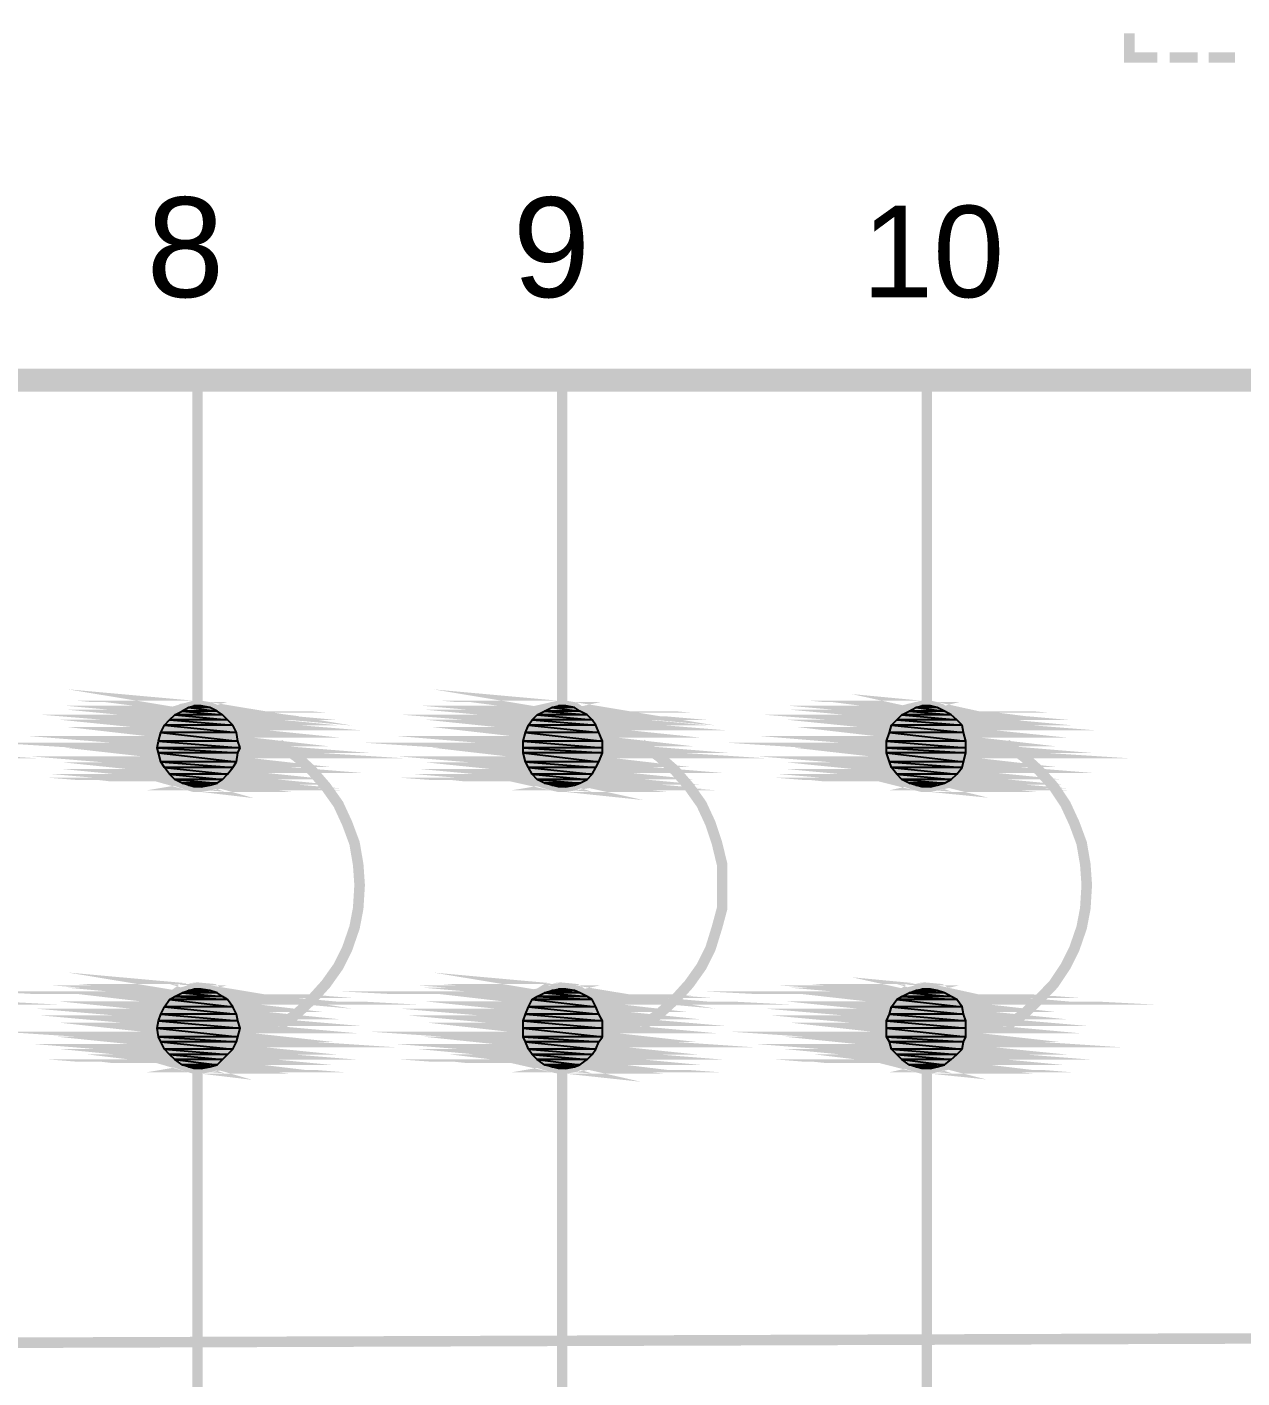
# Model space of a CAD drawing. Header units: millimetres. Extents: x 6 to 291, y 33 to 187.
# Drawn here: x 83.73 to 112.93, y 78.85 to 111.33 of the extents above; entities that cross this region are included whole.
import ezdxf

# ---------------------------------------------------------------- set-up
doc = ezdxf.new("R2010")
doc.units = ezdxf.units.MM
for name, color, linetype in [('H', 251, 'Continuous'), ('P', 255, 'Continuous'), ('T', 255, 'Continuous')]:
    doc.layers.add(name, color=color, linetype=linetype)
doc.styles.get("Standard").update_dxf_attribs({"font": 'arial.ttf'})

msp = doc.modelspace()

# ---------------------------------------------------------------- hatches: boundary and pattern name
at = {"layer": 'H', "linetype": 'Continuous'}
for points in [[(87.277, 94.791), (87.454, 94.88), (88.3, 94.88), (88.424, 94.791), (87.277, 94.791)], [(87.454, 94.88), (87.612, 94.968), (88.124, 94.968), (88.3, 94.88), (87.454, 94.88)], [(87.612, 94.968), (87.736, 95.003), (87.912, 95.003), (88.124, 94.968), (87.612, 94.968)], [(95.991, 94.791), (96.167, 94.88), (97.014, 94.88), (97.19, 94.791), (95.991, 94.791)], [(96.167, 94.88), (96.344, 94.968), (96.89, 94.968), (97.014, 94.88), (96.167, 94.88)], [(96.344, 94.968), (96.502, 95.003), (96.679, 95.003), (96.89, 94.968), (96.344, 94.968)], [(104.757, 94.791), (104.934, 94.88), (105.78, 94.88), (105.939, 94.791), (104.757, 94.791)], [(104.934, 94.88), (105.093, 94.968), (105.604, 94.968), (105.78, 94.88), (104.934, 94.88)], [(105.093, 94.968), (105.234, 95.003), (105.445, 95.003), (105.604, 94.968), (105.093, 94.968)], [(86.942, 94.368), (87.03, 94.544), (88.671, 94.544), (88.759, 94.368), (86.942, 94.368)], [(87.03, 94.544), (87.154, 94.668), (88.547, 94.668), (88.671, 94.544), (87.03, 94.544)], [(87.154, 94.668), (87.277, 94.791), (88.424, 94.791), (88.547, 94.668), (87.154, 94.668)], [(95.709, 94.368), (95.779, 94.544), (97.402, 94.544), (97.473, 94.368), (95.709, 94.368)], [(95.779, 94.544), (95.867, 94.668), (97.314, 94.668), (97.402, 94.544), (95.779, 94.544)], [(95.867, 94.668), (95.991, 94.791), (97.19, 94.791), (97.314, 94.668), (95.867, 94.668)], [(104.458, 94.368), (104.51, 94.544), (106.204, 94.544), (106.239, 94.368), (104.458, 94.368)], [(104.51, 94.544), (104.634, 94.668), (106.08, 94.668), (106.204, 94.544), (104.51, 94.544)], [(104.634, 94.668), (104.757, 94.791), (105.939, 94.791), (106.08, 94.668), (104.634, 94.668)], [(86.889, 94.156), (86.942, 94.368), (88.759, 94.368), (88.794, 94.156), (86.889, 94.156)], [(95.656, 94.156), (95.709, 94.368), (97.473, 94.368), (97.561, 94.156), (95.656, 94.156)], [(104.387, 94.156), (104.458, 94.368), (106.239, 94.368), (106.292, 94.156), (104.387, 94.156)], [(86.854, 93.998), (86.889, 94.156), (88.794, 94.156), (88.847, 93.998), (86.854, 93.998)], [(86.889, 93.874), (86.854, 93.998), (88.847, 93.998), (88.794, 93.874), (86.889, 93.874)], [(95.656, 93.998), (95.656, 94.156), (97.561, 94.156), (97.561, 93.998), (95.656, 93.998)], [(95.656, 93.874), (95.656, 93.998), (97.561, 93.998), (97.561, 93.874), (95.656, 93.874)], [(104.387, 93.998), (104.387, 94.156), (106.292, 94.156), (106.292, 93.998), (104.387, 93.998)], [(104.387, 93.874), (104.387, 93.998), (106.292, 93.998), (106.292, 93.874), (104.387, 93.874)], [(86.942, 93.663), (86.889, 93.874), (88.794, 93.874), (88.759, 93.663), (86.942, 93.663)], [(87.03, 93.521), (86.942, 93.663), (88.759, 93.663), (88.671, 93.521), (87.03, 93.521)], [(95.709, 93.663), (95.656, 93.874), (97.561, 93.874), (97.473, 93.663), (95.709, 93.663)], [(95.779, 93.521), (95.709, 93.663), (97.473, 93.663), (97.402, 93.521), (95.779, 93.521)], [(104.458, 93.663), (104.387, 93.874), (106.292, 93.874), (106.239, 93.663), (104.458, 93.663)], [(104.51, 93.521), (104.458, 93.663), (106.239, 93.663), (106.204, 93.521), (104.51, 93.521)], [(87.154, 93.363), (87.03, 93.521), (88.671, 93.521), (88.547, 93.363), (87.154, 93.363)], [(87.277, 93.239), (87.154, 93.363), (88.547, 93.363), (88.424, 93.239), (87.277, 93.239)], [(87.454, 93.151), (87.277, 93.239), (88.424, 93.239), (88.3, 93.151), (87.454, 93.151)], [(95.867, 93.363), (95.779, 93.521), (97.402, 93.521), (97.314, 93.363), (95.867, 93.363)], [(95.991, 93.239), (95.867, 93.363), (97.314, 93.363), (97.19, 93.239), (95.991, 93.239)], [(96.167, 93.151), (95.991, 93.239), (97.19, 93.239), (97.014, 93.151), (96.167, 93.151)], [(104.634, 93.363), (104.51, 93.521), (106.204, 93.521), (106.08, 93.363), (104.634, 93.363)], [(104.757, 93.239), (104.634, 93.363), (106.08, 93.363), (105.939, 93.239), (104.757, 93.239)], [(104.934, 93.151), (104.757, 93.239), (105.939, 93.239), (105.78, 93.151), (104.934, 93.151)], [(87.612, 93.098), (87.454, 93.151), (88.3, 93.151), (88.124, 93.098), (87.612, 93.098)], [(87.736, 93.063), (87.612, 93.098), (88.124, 93.098), (87.912, 93.063), (87.736, 93.063)], [(96.344, 93.098), (96.167, 93.151), (97.014, 93.151), (96.89, 93.098), (96.344, 93.098)], [(96.502, 93.063), (96.344, 93.098), (96.89, 93.098), (96.679, 93.063), (96.502, 93.063)], [(105.093, 93.098), (104.934, 93.151), (105.78, 93.151), (105.604, 93.098), (105.093, 93.098)], [(105.234, 93.063), (105.093, 93.098), (105.604, 93.098), (105.445, 93.063), (105.234, 93.063)], [(87.277, 88.018), (87.454, 88.106), (88.3, 88.106), (88.424, 88.018), (87.277, 88.018)], [(87.454, 88.106), (87.612, 88.159), (88.124, 88.159), (88.3, 88.106), (87.454, 88.106)], [(87.612, 88.159), (87.736, 88.194), (87.912, 88.194), (88.124, 88.159), (87.612, 88.159)], [(95.991, 88.018), (96.167, 88.106), (97.014, 88.106), (97.19, 88.018), (95.991, 88.018)], [(96.167, 88.106), (96.344, 88.159), (96.89, 88.159), (97.014, 88.106), (96.167, 88.106)], [(96.344, 88.159), (96.502, 88.194), (96.679, 88.194), (96.89, 88.159), (96.344, 88.159)], [(104.757, 88.018), (104.934, 88.106), (105.78, 88.106), (105.939, 88.018), (104.757, 88.018)], [(104.934, 88.106), (105.093, 88.159), (105.604, 88.159), (105.78, 88.106), (104.934, 88.106)], [(105.093, 88.159), (105.234, 88.194), (105.445, 88.194), (105.604, 88.159), (105.093, 88.159)], [(86.942, 87.595), (87.03, 87.771), (88.671, 87.771), (88.759, 87.595), (86.942, 87.595)], [(87.03, 87.771), (87.154, 87.948), (88.547, 87.948), (88.671, 87.771), (87.03, 87.771)], [(87.154, 87.948), (87.277, 88.018), (88.424, 88.018), (88.547, 87.948), (87.154, 87.948)], [(95.709, 87.595), (95.779, 87.771), (97.402, 87.771), (97.473, 87.595), (95.709, 87.595)], [(95.779, 87.771), (95.867, 87.948), (97.314, 87.948), (97.402, 87.771), (95.779, 87.771)], [(95.867, 87.948), (95.991, 88.018), (97.19, 88.018), (97.314, 87.948), (95.867, 87.948)], [(104.458, 87.595), (104.51, 87.771), (106.204, 87.771), (106.239, 87.595), (104.458, 87.595)], [(104.51, 87.771), (104.634, 87.948), (106.08, 87.948), (106.204, 87.771), (104.51, 87.771)], [(104.634, 87.948), (104.757, 88.018), (105.939, 88.018), (106.08, 87.948), (104.634, 87.948)], [(86.854, 87.26), (86.889, 87.436), (88.794, 87.436), (88.847, 87.26), (86.854, 87.26)], [(86.889, 87.436), (86.942, 87.595), (88.759, 87.595), (88.794, 87.436), (86.889, 87.436)], [(95.656, 87.436), (95.709, 87.595), (97.473, 87.595), (97.561, 87.436), (95.656, 87.436)], [(95.656, 87.26), (95.656, 87.436), (97.561, 87.436), (97.561, 87.26), (95.656, 87.26)], [(104.387, 87.436), (104.458, 87.595), (106.239, 87.595), (106.292, 87.436), (104.387, 87.436)], [(104.387, 87.26), (104.387, 87.436), (106.292, 87.436), (106.292, 87.26), (104.387, 87.26)], [(86.889, 87.048), (86.854, 87.26), (88.847, 87.26), (88.794, 87.048), (86.889, 87.048)], [(95.656, 87.048), (95.656, 87.26), (97.561, 87.26), (97.561, 87.048), (95.656, 87.048)], [(104.387, 87.048), (104.387, 87.26), (106.292, 87.26), (106.292, 87.048), (104.387, 87.048)], [(86.942, 86.924), (86.889, 87.048), (88.794, 87.048), (88.759, 86.924), (86.942, 86.924)], [(87.03, 86.748), (86.942, 86.924), (88.759, 86.924), (88.671, 86.748), (87.03, 86.748)], [(87.154, 86.625), (87.03, 86.748), (88.671, 86.748), (88.547, 86.625), (87.154, 86.625)], [(95.709, 86.924), (95.656, 87.048), (97.561, 87.048), (97.473, 86.924), (95.709, 86.924)], [(95.779, 86.748), (95.709, 86.924), (97.473, 86.924), (97.402, 86.748), (95.779, 86.748)], [(95.867, 86.625), (95.779, 86.748), (97.402, 86.748), (97.314, 86.625), (95.867, 86.625)], [(104.458, 86.924), (104.387, 87.048), (106.292, 87.048), (106.239, 86.924), (104.458, 86.924)], [(104.51, 86.748), (104.458, 86.924), (106.239, 86.924), (106.204, 86.748), (104.51, 86.748)], [(104.634, 86.625), (104.51, 86.748), (106.204, 86.748), (106.08, 86.625), (104.634, 86.625)], [(87.277, 86.501), (87.154, 86.625), (88.547, 86.625), (88.424, 86.501), (87.277, 86.501)], [(87.454, 86.378), (87.277, 86.501), (88.424, 86.501), (88.3, 86.378), (87.454, 86.378)], [(95.991, 86.501), (95.867, 86.625), (97.314, 86.625), (97.19, 86.501), (95.991, 86.501)], [(96.167, 86.378), (95.991, 86.501), (97.19, 86.501), (97.014, 86.378), (96.167, 86.378)], [(104.757, 86.501), (104.634, 86.625), (106.08, 86.625), (105.939, 86.501), (104.757, 86.501)], [(104.934, 86.378), (104.757, 86.501), (105.939, 86.501), (105.78, 86.378), (104.934, 86.378)], [(87.612, 86.325), (87.454, 86.378), (88.3, 86.378), (88.124, 86.325), (87.612, 86.325)], [(87.736, 86.289), (87.612, 86.325), (88.124, 86.325), (87.912, 86.289), (87.736, 86.289)], [(96.344, 86.325), (96.167, 86.378), (97.014, 86.378), (96.89, 86.325), (96.344, 86.325)], [(96.502, 86.289), (96.344, 86.325), (96.89, 86.325), (96.679, 86.289), (96.502, 86.289)], [(105.093, 86.325), (104.934, 86.378), (105.78, 86.378), (105.604, 86.325), (105.093, 86.325)], [(105.234, 86.289), (105.093, 86.325), (105.604, 86.325), (105.445, 86.289), (105.234, 86.289)]]:
    msp.add_hatch(color=256, dxfattribs=at).paths.add_polyline_path(points)

# ---------------------------------------------------------------- linework, layer by layer
at = {"layer": 'P'}
for points, const_width in [([(226.466, 80.186), (21.749, 79.481), (21.749, 125.201), (226.466, 125.906)], 0.254), ([(110.896, 110.596), (110.225, 110.596), (110.225, 111.178)], 0.254), ([(111.866, 110.596), (111.196, 110.596)], 0.254), ([(112.765, 110.596), (112.13, 110.596)], 0.254), ([(26.617, 102.835), (218.634, 102.835)], 0.55), ([(87.824, 102.835), (87.824, 95.056)], 0.254), ([(96.591, 102.835), (96.591, 95.056)], 0.254), ([(105.357, 102.835), (105.357, 95.056)], 0.254), ([(87.912, 95.003), (87.736, 95.003), (88.124, 94.968), (87.912, 95.003)], 0.254), ([(96.679, 95.003), (96.502, 95.003), (96.89, 94.968), (96.679, 95.003)], 0.254), ([(105.445, 95.003), (105.234, 95.003), (105.604, 94.968), (105.445, 95.003)], 0.254), ([(88.424, 94.791), (87.277, 94.791), (88.547, 94.668), (88.424, 94.791)], 0.254), ([(88.3, 94.88), (87.454, 94.88), (88.424, 94.791), (88.3, 94.88)], 0.254), ([(87.736, 95.003), (88.124, 94.968), (87.612, 94.968), (87.736, 95.003)], 0.254), ([(88.124, 94.968), (87.612, 94.968), (88.3, 94.88), (88.124, 94.968)], 0.254), ([(87.454, 94.88), (88.424, 94.791), (87.277, 94.791), (87.454, 94.88)], 0.254), ([(87.277, 94.791), (88.547, 94.668), (87.154, 94.668), (87.277, 94.791)], 0.254), ([(87.612, 94.968), (88.3, 94.88), (87.454, 94.88), (87.612, 94.968)], 0.254), ([(88.794, 94.033), (88.724, 94.421), (88.512, 94.721), (88.212, 94.933), (87.824, 95.003), (87.454, 94.933), (87.154, 94.721), (86.942, 94.421), (86.854, 94.033), (86.942, 93.663), (87.154, 93.363), (87.454, 93.151), (87.824, 93.063), (88.212, 93.151), (88.512, 93.363), (88.724, 93.663), (88.794, 94.033)], 0.254), ([(97.014, 94.88), (96.167, 94.88), (97.19, 94.791), (97.014, 94.88)], 0.254), ([(97.19, 94.791), (95.991, 94.791), (97.314, 94.668), (97.19, 94.791)], 0.254), ([(96.502, 95.003), (96.89, 94.968), (96.344, 94.968), (96.502, 95.003)], 0.254), ([(96.167, 94.88), (97.19, 94.791), (95.991, 94.791), (96.167, 94.88)], 0.254), ([(96.89, 94.968), (96.344, 94.968), (97.014, 94.88), (96.89, 94.968)], 0.254), ([(95.991, 94.791), (97.314, 94.668), (95.867, 94.668), (95.991, 94.791)], 0.254), ([(96.344, 94.968), (97.014, 94.88), (96.167, 94.88), (96.344, 94.968)], 0.254), ([(97.525, 94.033), (97.437, 94.421), (97.226, 94.721), (96.926, 94.933), (96.555, 95.003), (96.203, 94.933), (95.867, 94.721), (95.656, 94.421), (95.62, 94.033), (95.656, 93.663), (95.867, 93.363), (96.203, 93.151), (96.555, 93.063), (96.926, 93.151), (97.226, 93.363), (97.437, 93.663), (97.525, 94.033)], 0.254), ([(105.939, 94.791), (104.757, 94.791), (106.08, 94.668), (105.939, 94.791)], 0.254), ([(105.78, 94.88), (104.934, 94.88), (105.939, 94.791), (105.78, 94.88)], 0.254), ([(105.234, 95.003), (105.604, 94.968), (105.093, 94.968), (105.234, 95.003)], 0.254), ([(104.934, 94.88), (105.939, 94.791), (104.757, 94.791), (104.934, 94.88)], 0.254), ([(105.604, 94.968), (105.093, 94.968), (105.78, 94.88), (105.604, 94.968)], 0.254), ([(104.757, 94.791), (106.08, 94.668), (104.634, 94.668), (104.757, 94.791)], 0.254), ([(105.093, 94.968), (105.78, 94.88), (104.934, 94.88), (105.093, 94.968)], 0.254), ([(106.239, 94.033), (106.204, 94.421), (105.992, 94.721), (105.692, 94.933), (105.304, 95.003), (104.934, 94.933), (104.634, 94.721), (104.422, 94.421), (104.334, 94.033), (104.422, 93.663), (104.634, 93.363), (104.934, 93.151), (105.304, 93.063), (105.692, 93.151), (105.992, 93.363), (106.204, 93.663), (106.239, 94.033)], 0.254), ([(88.547, 94.668), (87.154, 94.668), (88.671, 94.544), (88.547, 94.668)], 0.254), ([(88.671, 94.544), (87.03, 94.544), (88.759, 94.368), (88.671, 94.544)], 0.254), ([(87.154, 94.668), (88.671, 94.544), (87.03, 94.544), (87.154, 94.668)], 0.254), ([(87.03, 94.544), (88.759, 94.368), (86.942, 94.368), (87.03, 94.544)], 0.254), ([(97.314, 94.668), (95.867, 94.668), (97.402, 94.544), (97.314, 94.668)], 0.254), ([(97.402, 94.544), (95.779, 94.544), (97.473, 94.368), (97.402, 94.544)], 0.254), ([(95.867, 94.668), (97.402, 94.544), (95.779, 94.544), (95.867, 94.668)], 0.254), ([(95.779, 94.544), (97.473, 94.368), (95.709, 94.368), (95.779, 94.544)], 0.254), ([(106.08, 94.668), (104.634, 94.668), (106.204, 94.544), (106.08, 94.668)], 0.254), ([(106.204, 94.544), (104.51, 94.544), (106.239, 94.368), (106.204, 94.544)], 0.254), ([(104.634, 94.668), (106.204, 94.544), (104.51, 94.544), (104.634, 94.668)], 0.254), ([(104.51, 94.544), (106.239, 94.368), (104.458, 94.368), (104.51, 94.544)], 0.254), ([(88.794, 94.156), (86.889, 94.156), (88.847, 93.998), (88.794, 94.156)], 0.254), ([(88.759, 94.368), (86.942, 94.368), (88.794, 94.156), (88.759, 94.368)], 0.254), ([(86.889, 94.156), (88.847, 93.998), (86.854, 93.998), (86.889, 94.156)], 0.254), ([(86.942, 94.368), (88.794, 94.156), (86.889, 94.156), (86.942, 94.368)], 0.254), ([(89.782, 87.313), (90.205, 87.595), (90.576, 87.948), (90.911, 88.318), (91.211, 88.741), (91.422, 89.165), (91.599, 89.676), (91.687, 90.135), (91.722, 90.699), (91.687, 91.193), (91.599, 91.705), (91.422, 92.181), (91.211, 92.639), (90.911, 93.063), (90.576, 93.451), (90.205, 93.786), (89.782, 94.086)], 0.254), ([(97.561, 94.156), (95.656, 94.156), (97.561, 93.998), (97.561, 94.156)], 0.254), ([(97.473, 94.368), (95.709, 94.368), (97.561, 94.156), (97.473, 94.368)], 0.254), ([(95.656, 94.156), (97.561, 93.998), (95.656, 93.998), (95.656, 94.156)], 0.254), ([(95.709, 94.368), (97.561, 94.156), (95.656, 94.156), (95.709, 94.368)], 0.254), ([(98.496, 87.313), (98.919, 87.595), (99.307, 87.948), (99.642, 88.318), (99.942, 88.741), (100.154, 89.165), (100.312, 89.676), (100.436, 90.135), (100.436, 90.699), (100.436, 91.193), (100.312, 91.705), (100.154, 92.181), (99.942, 92.639), (99.642, 93.063), (99.307, 93.451), (98.919, 93.786), (98.496, 94.086)], 0.254), ([(106.292, 94.156), (104.387, 94.156), (106.292, 93.998), (106.292, 94.156)], 0.254), ([(106.239, 94.368), (104.458, 94.368), (106.292, 94.156), (106.239, 94.368)], 0.254), ([(104.387, 94.156), (106.292, 93.998), (104.387, 93.998), (104.387, 94.156)], 0.254), ([(104.458, 94.368), (106.292, 94.156), (104.387, 94.156), (104.458, 94.368)], 0.254), ([(107.262, 87.313), (107.685, 87.595), (108.056, 87.948), (108.409, 88.318), (108.691, 88.741), (108.903, 89.165), (109.079, 89.676), (109.167, 90.135), (109.202, 90.699), (109.167, 91.193), (109.079, 91.705), (108.903, 92.181), (108.691, 92.639), (108.409, 93.063), (108.056, 93.451), (107.685, 93.786), (107.262, 94.086)], 0.254), ([(78.14, 93.998), (80.045, 93.874), (78.176, 93.874), (78.14, 93.998)], 0.254), ([(88.847, 93.998), (86.854, 93.998), (88.794, 93.874), (88.847, 93.998)], 0.254), ([(88.794, 93.874), (86.889, 93.874), (88.759, 93.663), (88.794, 93.874)], 0.254), ([(86.854, 93.998), (88.794, 93.874), (86.889, 93.874), (86.854, 93.998)], 0.254), ([(86.889, 93.874), (88.759, 93.663), (86.942, 93.663), (86.889, 93.874)], 0.254), ([(97.561, 93.998), (95.656, 93.998), (97.561, 93.874), (97.561, 93.998)], 0.254), ([(97.561, 93.874), (95.656, 93.874), (97.473, 93.663), (97.561, 93.874)], 0.254), ([(95.656, 93.998), (97.561, 93.874), (95.656, 93.874), (95.656, 93.998)], 0.254), ([(95.656, 93.874), (97.473, 93.663), (95.709, 93.663), (95.656, 93.874)], 0.254), ([(106.292, 93.998), (104.387, 93.998), (106.292, 93.874), (106.292, 93.998)], 0.254), ([(106.292, 93.874), (104.387, 93.874), (106.239, 93.663), (106.292, 93.874)], 0.254), ([(104.387, 93.998), (106.292, 93.874), (104.387, 93.874), (104.387, 93.998)], 0.254), ([(104.387, 93.874), (106.239, 93.663), (104.458, 93.663), (104.387, 93.874)], 0.254), ([(88.759, 93.663), (86.942, 93.663), (88.671, 93.521), (88.759, 93.663)], 0.254), ([(88.671, 93.521), (87.03, 93.521), (88.547, 93.363), (88.671, 93.521)], 0.254), ([(86.942, 93.663), (88.671, 93.521), (87.03, 93.521), (86.942, 93.663)], 0.254), ([(87.03, 93.521), (88.547, 93.363), (87.154, 93.363), (87.03, 93.521)], 0.254), ([(97.473, 93.663), (95.709, 93.663), (97.402, 93.521), (97.473, 93.663)], 0.254), ([(97.402, 93.521), (95.779, 93.521), (97.314, 93.363), (97.402, 93.521)], 0.254), ([(95.709, 93.663), (97.402, 93.521), (95.779, 93.521), (95.709, 93.663)], 0.254), ([(95.779, 93.521), (97.314, 93.363), (95.867, 93.363), (95.779, 93.521)], 0.254), ([(106.239, 93.663), (104.458, 93.663), (106.204, 93.521), (106.239, 93.663)], 0.254), ([(106.204, 93.521), (104.51, 93.521), (106.08, 93.363), (106.204, 93.521)], 0.254), ([(104.458, 93.663), (106.204, 93.521), (104.51, 93.521), (104.458, 93.663)], 0.254), ([(104.51, 93.521), (106.08, 93.363), (104.634, 93.363), (104.51, 93.521)], 0.254), ([(88.3, 93.151), (87.454, 93.151), (88.124, 93.098), (88.3, 93.151)], 0.254), ([(88.424, 93.239), (87.277, 93.239), (88.3, 93.151), (88.424, 93.239)], 0.254), ([(88.547, 93.363), (87.154, 93.363), (88.424, 93.239), (88.547, 93.363)], 0.254), ([(87.454, 93.151), (88.124, 93.098), (87.612, 93.098), (87.454, 93.151)], 0.254), ([(87.277, 93.239), (88.3, 93.151), (87.454, 93.151), (87.277, 93.239)], 0.254), ([(88.124, 93.098), (87.612, 93.098), (87.912, 93.063), (88.124, 93.098)], 0.254), ([(87.612, 93.098), (87.912, 93.063), (87.736, 93.063), (87.612, 93.098)], 0.254), ([(87.154, 93.363), (88.424, 93.239), (87.277, 93.239), (87.154, 93.363)], 0.254), ([(97.014, 93.151), (96.167, 93.151), (96.89, 93.098), (97.014, 93.151)], 0.254), ([(97.19, 93.239), (95.991, 93.239), (97.014, 93.151), (97.19, 93.239)], 0.254), ([(97.314, 93.363), (95.867, 93.363), (97.19, 93.239), (97.314, 93.363)], 0.254), ([(96.167, 93.151), (96.89, 93.098), (96.344, 93.098), (96.167, 93.151)], 0.254), ([(96.89, 93.098), (96.344, 93.098), (96.679, 93.063), (96.89, 93.098)], 0.254), ([(95.991, 93.239), (97.014, 93.151), (96.167, 93.151), (95.991, 93.239)], 0.254), ([(96.344, 93.098), (96.679, 93.063), (96.502, 93.063), (96.344, 93.098)], 0.254), ([(95.867, 93.363), (97.19, 93.239), (95.991, 93.239), (95.867, 93.363)], 0.254), ([(105.78, 93.151), (104.934, 93.151), (105.604, 93.098), (105.78, 93.151)], 0.254), ([(105.939, 93.239), (104.757, 93.239), (105.78, 93.151), (105.939, 93.239)], 0.254), ([(106.08, 93.363), (104.634, 93.363), (105.939, 93.239), (106.08, 93.363)], 0.254), ([(104.934, 93.151), (105.604, 93.098), (105.093, 93.098), (104.934, 93.151)], 0.254), ([(105.604, 93.098), (105.093, 93.098), (105.445, 93.063), (105.604, 93.098)], 0.254), ([(104.757, 93.239), (105.78, 93.151), (104.934, 93.151), (104.757, 93.239)], 0.254), ([(105.093, 93.098), (105.445, 93.063), (105.234, 93.063), (105.093, 93.098)], 0.254), ([(104.634, 93.363), (105.939, 93.239), (104.757, 93.239), (104.634, 93.363)], 0.254), ([(87.912, 88.194), (87.736, 88.194), (88.124, 88.159), (87.912, 88.194)], 0.254), ([(88.794, 87.313), (88.724, 87.648), (88.512, 87.983), (88.212, 88.194), (87.824, 88.23), (87.454, 88.194), (87.154, 87.983), (86.942, 87.648), (86.854, 87.313), (86.942, 86.924), (87.154, 86.625), (87.454, 86.413), (87.824, 86.325), (88.212, 86.413), (88.512, 86.625), (88.724, 86.924), (88.794, 87.313)], 0.254), ([(96.679, 88.194), (96.502, 88.194), (96.89, 88.159), (96.679, 88.194)], 0.254), ([(97.525, 87.313), (97.437, 87.648), (97.226, 87.983), (96.926, 88.194), (96.555, 88.23), (96.203, 88.194), (95.867, 87.983), (95.656, 87.648), (95.62, 87.313), (95.656, 86.924), (95.867, 86.625), (96.203, 86.413), (96.555, 86.325), (96.926, 86.413), (97.226, 86.625), (97.437, 86.924), (97.525, 87.313)], 0.254), ([(105.445, 88.194), (105.234, 88.194), (105.604, 88.159), (105.445, 88.194)], 0.254), ([(106.239, 87.313), (106.204, 87.648), (105.992, 87.983), (105.692, 88.194), (105.304, 88.23), (104.934, 88.194), (104.634, 87.983), (104.422, 87.648), (104.334, 87.313), (104.422, 86.924), (104.634, 86.625), (104.934, 86.413), (105.304, 86.325), (105.692, 86.413), (105.992, 86.625), (106.204, 86.924), (106.239, 87.313)], 0.254), ([(78.475, 88.018), (79.781, 87.948), (78.387, 87.948), (78.475, 88.018)], 0.254), ([(88.424, 88.018), (87.277, 88.018), (88.547, 87.948), (88.424, 88.018)], 0.254), ([(87.277, 88.018), (88.547, 87.948), (87.154, 87.948), (87.277, 88.018)], 0.254), ([(88.124, 88.159), (87.612, 88.159), (88.3, 88.106), (88.124, 88.159)], 0.254), ([(88.3, 88.106), (87.454, 88.106), (88.424, 88.018), (88.3, 88.106)], 0.254), ([(88.547, 87.948), (87.154, 87.948), (88.671, 87.771), (88.547, 87.948)], 0.254), ([(87.612, 88.159), (88.3, 88.106), (87.454, 88.106), (87.612, 88.159)], 0.254), ([(87.736, 88.194), (88.124, 88.159), (87.612, 88.159), (87.736, 88.194)], 0.254), ([(87.454, 88.106), (88.424, 88.018), (87.277, 88.018), (87.454, 88.106)], 0.254), ([(87.154, 87.948), (88.671, 87.771), (87.03, 87.771), (87.154, 87.948)], 0.254), ([(97.19, 88.018), (95.991, 88.018), (97.314, 87.948), (97.19, 88.018)], 0.254), ([(95.991, 88.018), (97.314, 87.948), (95.867, 87.948), (95.991, 88.018)], 0.254), ([(96.89, 88.159), (96.344, 88.159), (97.014, 88.106), (96.89, 88.159)], 0.254), ([(97.014, 88.106), (96.167, 88.106), (97.19, 88.018), (97.014, 88.106)], 0.254), ([(97.314, 87.948), (95.867, 87.948), (97.402, 87.771), (97.314, 87.948)], 0.254), ([(96.344, 88.159), (97.014, 88.106), (96.167, 88.106), (96.344, 88.159)], 0.254), ([(96.502, 88.194), (96.89, 88.159), (96.344, 88.159), (96.502, 88.194)], 0.254), ([(96.167, 88.106), (97.19, 88.018), (95.991, 88.018), (96.167, 88.106)], 0.254), ([(95.867, 87.948), (97.402, 87.771), (95.779, 87.771), (95.867, 87.948)], 0.254), ([(105.939, 88.018), (104.757, 88.018), (106.08, 87.948), (105.939, 88.018)], 0.254), ([(104.757, 88.018), (106.08, 87.948), (104.634, 87.948), (104.757, 88.018)], 0.254), ([(105.604, 88.159), (105.093, 88.159), (105.78, 88.106), (105.604, 88.159)], 0.254), ([(105.78, 88.106), (104.934, 88.106), (105.939, 88.018), (105.78, 88.106)], 0.254), ([(106.08, 87.948), (104.634, 87.948), (106.204, 87.771), (106.08, 87.948)], 0.254), ([(105.093, 88.159), (105.78, 88.106), (104.934, 88.106), (105.093, 88.159)], 0.254), ([(105.234, 88.194), (105.604, 88.159), (105.093, 88.159), (105.234, 88.194)], 0.254), ([(104.934, 88.106), (105.939, 88.018), (104.757, 88.018), (104.934, 88.106)], 0.254), ([(104.634, 87.948), (106.204, 87.771), (104.51, 87.771), (104.634, 87.948)], 0.254), ([(88.759, 87.595), (86.942, 87.595), (88.794, 87.436), (88.759, 87.595)], 0.254), ([(88.671, 87.771), (87.03, 87.771), (88.759, 87.595), (88.671, 87.771)], 0.254), ([(86.942, 87.595), (88.794, 87.436), (86.889, 87.436), (86.942, 87.595)], 0.254), ([(87.03, 87.771), (88.759, 87.595), (86.942, 87.595), (87.03, 87.771)], 0.254), ([(97.473, 87.595), (95.709, 87.595), (97.561, 87.436), (97.473, 87.595)], 0.254), ([(97.402, 87.771), (95.779, 87.771), (97.473, 87.595), (97.402, 87.771)], 0.254), ([(95.709, 87.595), (97.561, 87.436), (95.656, 87.436), (95.709, 87.595)], 0.254), ([(95.779, 87.771), (97.473, 87.595), (95.709, 87.595), (95.779, 87.771)], 0.254), ([(106.239, 87.595), (104.458, 87.595), (106.292, 87.436), (106.239, 87.595)], 0.254), ([(106.204, 87.771), (104.51, 87.771), (106.239, 87.595), (106.204, 87.771)], 0.254), ([(104.458, 87.595), (106.292, 87.436), (104.387, 87.436), (104.458, 87.595)], 0.254), ([(104.51, 87.771), (106.239, 87.595), (104.458, 87.595), (104.51, 87.771)], 0.254), ([(88.794, 87.436), (86.889, 87.436), (88.847, 87.26), (88.794, 87.436)], 0.254), ([(88.847, 87.26), (86.854, 87.26), (88.794, 87.048), (88.847, 87.26)], 0.254), ([(86.889, 87.436), (88.847, 87.26), (86.854, 87.26), (86.889, 87.436)], 0.254), ([(86.854, 87.26), (88.794, 87.048), (86.889, 87.048), (86.854, 87.26)], 0.254), ([(97.561, 87.436), (95.656, 87.436), (97.561, 87.26), (97.561, 87.436)], 0.254), ([(97.561, 87.26), (95.656, 87.26), (97.561, 87.048), (97.561, 87.26)], 0.254), ([(95.656, 87.436), (97.561, 87.26), (95.656, 87.26), (95.656, 87.436)], 0.254), ([(95.656, 87.26), (97.561, 87.048), (95.656, 87.048), (95.656, 87.26)], 0.254), ([(106.292, 87.436), (104.387, 87.436), (106.292, 87.26), (106.292, 87.436)], 0.254), ([(106.292, 87.26), (104.387, 87.26), (106.292, 87.048), (106.292, 87.26)], 0.254), ([(104.387, 87.436), (106.292, 87.26), (104.387, 87.26), (104.387, 87.436)], 0.254), ([(104.387, 87.26), (106.292, 87.048), (104.387, 87.048), (104.387, 87.26)], 0.254), ([(88.794, 87.048), (86.889, 87.048), (88.759, 86.924), (88.794, 87.048)], 0.254), ([(86.889, 87.048), (88.759, 86.924), (86.942, 86.924), (86.889, 87.048)], 0.254), ([(97.561, 87.048), (95.656, 87.048), (97.473, 86.924), (97.561, 87.048)], 0.254), ([(95.656, 87.048), (97.473, 86.924), (95.709, 86.924), (95.656, 87.048)], 0.254), ([(106.292, 87.048), (104.387, 87.048), (106.239, 86.924), (106.292, 87.048)], 0.254), ([(104.387, 87.048), (106.239, 86.924), (104.458, 86.924), (104.387, 87.048)], 0.254), ([(88.671, 86.748), (87.03, 86.748), (88.547, 86.625), (88.671, 86.748)], 0.254), ([(88.759, 86.924), (86.942, 86.924), (88.671, 86.748), (88.759, 86.924)], 0.254), ([(88.547, 86.625), (87.154, 86.625), (88.424, 86.501), (88.547, 86.625)], 0.254), ([(87.03, 86.748), (88.547, 86.625), (87.154, 86.625), (87.03, 86.748)], 0.254), ([(87.154, 86.625), (88.424, 86.501), (87.277, 86.501), (87.154, 86.625)], 0.254), ([(86.942, 86.924), (88.671, 86.748), (87.03, 86.748), (86.942, 86.924)], 0.254), ([(97.402, 86.748), (95.779, 86.748), (97.314, 86.625), (97.402, 86.748)], 0.254), ([(97.314, 86.625), (95.867, 86.625), (97.19, 86.501), (97.314, 86.625)], 0.254), ([(97.473, 86.924), (95.709, 86.924), (97.402, 86.748), (97.473, 86.924)], 0.254), ([(95.779, 86.748), (97.314, 86.625), (95.867, 86.625), (95.779, 86.748)], 0.254), ([(95.867, 86.625), (97.19, 86.501), (95.991, 86.501), (95.867, 86.625)], 0.254), ([(95.709, 86.924), (97.402, 86.748), (95.779, 86.748), (95.709, 86.924)], 0.254), ([(106.204, 86.748), (104.51, 86.748), (106.08, 86.625), (106.204, 86.748)], 0.254), ([(106.239, 86.924), (104.458, 86.924), (106.204, 86.748), (106.239, 86.924)], 0.254), ([(106.08, 86.625), (104.634, 86.625), (105.939, 86.501), (106.08, 86.625)], 0.254), ([(104.51, 86.748), (106.08, 86.625), (104.634, 86.625), (104.51, 86.748)], 0.254), ([(104.634, 86.625), (105.939, 86.501), (104.757, 86.501), (104.634, 86.625)], 0.254), ([(104.458, 86.924), (106.204, 86.748), (104.51, 86.748), (104.458, 86.924)], 0.254), ([(88.3, 86.378), (87.454, 86.378), (88.124, 86.325), (88.3, 86.378)], 0.254), ([(87.454, 86.378), (88.124, 86.325), (87.612, 86.325), (87.454, 86.378)], 0.254), ([(88.424, 86.501), (87.277, 86.501), (88.3, 86.378), (88.424, 86.501)], 0.254), ([(88.124, 86.325), (87.612, 86.325), (87.912, 86.289), (88.124, 86.325)], 0.254), ([(87.612, 86.325), (87.912, 86.289), (87.736, 86.289), (87.612, 86.325)], 0.254), ([(87.277, 86.501), (88.3, 86.378), (87.454, 86.378), (87.277, 86.501)], 0.254), ([(87.824, 86.289), (87.824, 61.278)], 0.254), ([(97.014, 86.378), (96.167, 86.378), (96.89, 86.325), (97.014, 86.378)], 0.254), ([(96.167, 86.378), (96.89, 86.325), (96.344, 86.325), (96.167, 86.378)], 0.254), ([(97.19, 86.501), (95.991, 86.501), (97.014, 86.378), (97.19, 86.501)], 0.254), ([(96.89, 86.325), (96.344, 86.325), (96.679, 86.289), (96.89, 86.325)], 0.254), ([(96.344, 86.325), (96.679, 86.289), (96.502, 86.289), (96.344, 86.325)], 0.254), ([(95.991, 86.501), (97.014, 86.378), (96.167, 86.378), (95.991, 86.501)], 0.254), ([(105.78, 86.378), (104.934, 86.378), (105.604, 86.325), (105.78, 86.378)], 0.254), ([(104.934, 86.378), (105.604, 86.325), (105.093, 86.325), (104.934, 86.378)], 0.254), ([(105.604, 86.325), (105.093, 86.325), (105.445, 86.289), (105.604, 86.325)], 0.254), ([(105.939, 86.501), (104.757, 86.501), (105.78, 86.378), (105.939, 86.501)], 0.254), ([(105.093, 86.325), (105.445, 86.289), (105.234, 86.289), (105.093, 86.325)], 0.254), ([(104.757, 86.501), (105.78, 86.378), (104.934, 86.378), (104.757, 86.501)], 0.254), ([(105.357, 86.289), (105.357, 65.881)], 0.254), ([(96.591, 86.254), (96.591, 65.846)], 0.254)]:
    msp.add_lwpolyline(points, dxfattribs=dict(at, const_width=const_width))
for points in [[(87.277, 94.791), (87.454, 94.88)], [(87.454, 94.88), (87.612, 94.968)], [(88.3, 94.88), (87.454, 94.88)], [(88.3, 94.88), (87.454, 94.88)], [(87.454, 94.88), (88.424, 94.791)], [(87.454, 94.88), (88.424, 94.791)], [(87.736, 95.003), (88.124, 94.968), (87.612, 94.968), (87.736, 95.003)], [(88.124, 94.968), (87.612, 94.968)], [(87.612, 94.968), (88.3, 94.88)], [(87.612, 94.968), (88.3, 94.88)], [(87.912, 95.003), (87.736, 95.003)], [(87.736, 95.003), (88.124, 94.968)], [(88.124, 94.968), (87.912, 95.003)], [(88.3, 94.88), (88.124, 94.968)], [(88.424, 94.791), (88.3, 94.88)], [(95.991, 94.791), (96.167, 94.88)], [(96.344, 94.968), (97.014, 94.88), (96.167, 94.88)], [(96.167, 94.88), (96.344, 94.968)], [(97.014, 94.88), (96.167, 94.88), (97.19, 94.791)], [(96.167, 94.88), (97.19, 94.791)], [(96.344, 94.968), (96.502, 95.003)], [(96.89, 94.968), (96.344, 94.968)], [(96.89, 94.968), (96.344, 94.968)], [(96.344, 94.968), (97.014, 94.88)], [(96.679, 95.003), (96.502, 95.003)], [(96.502, 95.003), (96.89, 94.968)], [(96.502, 95.003), (96.89, 94.968)], [(96.89, 94.968), (96.679, 95.003)], [(97.014, 94.88), (96.89, 94.968)], [(97.19, 94.791), (97.014, 94.88)], [(105.939, 94.791), (104.757, 94.791), (104.934, 94.88)], [(105.093, 94.968), (105.78, 94.88), (104.934, 94.88)], [(104.934, 94.88), (105.093, 94.968)], [(105.78, 94.88), (104.934, 94.88)], [(104.934, 94.88), (105.939, 94.791)], [(104.934, 94.88), (105.939, 94.791)], [(105.604, 94.968), (105.093, 94.968), (105.234, 95.003)], [(105.604, 94.968), (105.093, 94.968), (105.78, 94.88), (105.604, 94.968)], [(105.445, 95.003), (105.234, 95.003), (105.604, 94.968)], [(105.234, 95.003), (105.604, 94.968)], [(105.604, 94.968), (105.445, 95.003)], [(105.939, 94.791), (105.78, 94.88)], [(87.03, 94.544), (88.759, 94.368), (86.942, 94.368)], [(86.942, 94.368), (87.03, 94.544)], [(87.03, 94.544), (87.154, 94.668)], [(88.671, 94.544), (87.03, 94.544)], [(88.671, 94.544), (87.03, 94.544)], [(87.03, 94.544), (88.759, 94.368)], [(87.154, 94.668), (87.277, 94.791)], [(88.547, 94.668), (87.154, 94.668)], [(88.547, 94.668), (87.154, 94.668)], [(87.154, 94.668), (88.671, 94.544)], [(87.154, 94.668), (88.671, 94.544)], [(88.424, 94.791), (87.277, 94.791)], [(88.424, 94.791), (87.277, 94.791), (88.547, 94.668), (88.424, 94.791)], [(87.277, 94.791), (88.547, 94.668)], [(88.671, 94.544), (88.547, 94.668)], [(88.759, 94.368), (88.671, 94.544)], [(95.709, 94.368), (95.779, 94.544)], [(95.867, 94.668), (97.402, 94.544), (95.779, 94.544), (95.867, 94.668)], [(97.402, 94.544), (95.779, 94.544)], [(95.779, 94.544), (97.473, 94.368)], [(95.779, 94.544), (97.473, 94.368)], [(95.867, 94.668), (95.991, 94.791)], [(97.314, 94.668), (95.867, 94.668)], [(97.314, 94.668), (95.867, 94.668)], [(95.867, 94.668), (97.402, 94.544), (97.314, 94.668)], [(97.19, 94.791), (95.991, 94.791)], [(97.19, 94.791), (95.991, 94.791)], [(95.991, 94.791), (97.314, 94.668)], [(95.991, 94.791), (97.314, 94.668)], [(97.314, 94.668), (97.19, 94.791)], [(97.473, 94.368), (97.402, 94.544)], [(104.458, 94.368), (104.51, 94.544)], [(104.51, 94.544), (104.634, 94.668)], [(106.204, 94.544), (104.51, 94.544)], [(106.204, 94.544), (104.51, 94.544)], [(104.51, 94.544), (106.239, 94.368)], [(104.51, 94.544), (106.239, 94.368)], [(104.634, 94.668), (104.757, 94.791)], [(106.08, 94.668), (104.634, 94.668)], [(106.08, 94.668), (104.634, 94.668)], [(104.634, 94.668), (106.204, 94.544)], [(104.634, 94.668), (106.204, 94.544)], [(105.939, 94.791), (104.757, 94.791)], [(104.757, 94.791), (106.08, 94.668)], [(104.757, 94.791), (106.08, 94.668)], [(106.08, 94.668), (105.939, 94.791)], [(106.204, 94.544), (106.08, 94.668)], [(106.239, 94.368), (106.204, 94.544)], [(86.889, 94.156), (86.942, 94.368)], [(88.759, 94.368), (86.942, 94.368), (88.794, 94.156)], [(86.942, 94.368), (88.794, 94.156)], [(88.794, 94.156), (88.759, 94.368)], [(95.656, 94.156), (95.709, 94.368)], [(97.473, 94.368), (95.709, 94.368)], [(97.473, 94.368), (95.709, 94.368)], [(95.709, 94.368), (97.561, 94.156)], [(95.709, 94.368), (97.561, 94.156)], [(97.561, 94.156), (97.473, 94.368)], [(104.387, 94.156), (104.458, 94.368)], [(106.239, 94.368), (104.458, 94.368)], [(106.239, 94.368), (104.458, 94.368)], [(104.458, 94.368), (106.292, 94.156), (106.239, 94.368)], [(104.458, 94.368), (106.292, 94.156)], [(86.854, 93.998), (86.889, 94.156)], [(88.847, 93.998), (86.854, 93.998)], [(88.847, 93.998), (86.854, 93.998)], [(86.854, 93.998), (88.794, 93.874)], [(86.854, 93.998), (88.794, 93.874)], [(86.889, 93.874), (86.854, 93.998)], [(88.794, 94.156), (86.889, 94.156)], [(88.794, 94.156), (86.889, 94.156)], [(86.889, 94.156), (88.847, 93.998)], [(86.889, 94.156), (88.847, 93.998)], [(88.847, 93.998), (88.794, 94.156)], [(88.794, 93.874), (88.847, 93.998)], [(97.561, 94.156), (95.656, 94.156)], [(97.561, 94.156), (95.656, 94.156)], [(95.656, 94.156), (97.561, 93.998)], [(95.656, 94.156), (97.561, 93.998)], [(95.656, 93.998), (95.656, 94.156)], [(97.561, 93.998), (95.656, 93.998)], [(97.561, 93.998), (95.656, 93.998)], [(95.656, 93.998), (97.561, 93.874)], [(95.656, 93.998), (97.561, 93.874)], [(95.656, 93.874), (95.656, 93.998)], [(97.561, 93.998), (97.561, 94.156)], [(97.561, 93.874), (97.561, 93.998)], [(106.292, 94.156), (104.387, 94.156)], [(106.292, 94.156), (104.387, 94.156)], [(104.387, 94.156), (106.292, 93.998), (106.292, 94.156)], [(104.387, 94.156), (106.292, 93.998), (104.387, 93.998)], [(104.387, 93.998), (104.387, 94.156)], [(106.292, 93.998), (104.387, 93.998)], [(104.387, 93.998), (106.292, 93.874)], [(104.387, 93.998), (106.292, 93.874)], [(104.387, 93.874), (104.387, 93.998)], [(106.292, 93.874), (106.292, 93.998)], [(88.794, 93.874), (86.889, 93.874)], [(88.794, 93.874), (86.889, 93.874)], [(86.889, 93.874), (88.759, 93.663)], [(86.889, 93.874), (88.759, 93.663)], [(86.942, 93.663), (86.889, 93.874)], [(88.759, 93.663), (86.942, 93.663)], [(88.759, 93.663), (86.942, 93.663)], [(86.942, 93.663), (88.671, 93.521), (88.759, 93.663)], [(86.942, 93.663), (88.671, 93.521), (87.03, 93.521)], [(87.03, 93.521), (86.942, 93.663)], [(88.759, 93.663), (88.794, 93.874)], [(97.561, 93.874), (95.656, 93.874)], [(97.561, 93.874), (95.656, 93.874)], [(95.656, 93.874), (97.473, 93.663), (97.561, 93.874)], [(95.656, 93.874), (97.473, 93.663), (95.709, 93.663), (95.656, 93.874)], [(97.473, 93.663), (95.709, 93.663)], [(95.709, 93.663), (97.402, 93.521)], [(95.709, 93.663), (97.402, 93.521)], [(95.779, 93.521), (95.709, 93.663)], [(97.402, 93.521), (97.473, 93.663)], [(106.292, 93.874), (104.387, 93.874)], [(106.292, 93.874), (104.387, 93.874)], [(104.387, 93.874), (106.239, 93.663)], [(104.387, 93.874), (106.239, 93.663)], [(106.239, 93.663), (104.458, 93.663), (104.387, 93.874)], [(106.239, 93.663), (104.458, 93.663)], [(104.458, 93.663), (106.204, 93.521)], [(104.458, 93.663), (106.204, 93.521)], [(104.51, 93.521), (104.458, 93.663)], [(106.204, 93.521), (106.239, 93.663)], [(106.239, 93.663), (106.292, 93.874)], [(88.671, 93.521), (87.03, 93.521)], [(87.03, 93.521), (88.547, 93.363)], [(87.03, 93.521), (88.547, 93.363)], [(87.154, 93.363), (87.03, 93.521)], [(88.547, 93.363), (87.154, 93.363)], [(88.547, 93.363), (87.154, 93.363)], [(87.154, 93.363), (88.424, 93.239)], [(87.154, 93.363), (88.424, 93.239)], [(87.277, 93.239), (87.154, 93.363)], [(88.424, 93.239), (87.277, 93.239)], [(88.424, 93.239), (87.277, 93.239)], [(87.277, 93.239), (88.3, 93.151), (88.424, 93.239)], [(87.277, 93.239), (88.3, 93.151)], [(87.454, 93.151), (87.277, 93.239)], [(88.424, 93.239), (88.547, 93.363)], [(88.547, 93.363), (88.671, 93.521)], [(97.402, 93.521), (95.779, 93.521)], [(97.402, 93.521), (95.779, 93.521)], [(95.779, 93.521), (97.314, 93.363)], [(95.779, 93.521), (97.314, 93.363)], [(97.314, 93.363), (95.867, 93.363), (95.779, 93.521)], [(97.314, 93.363), (95.867, 93.363), (97.19, 93.239)], [(95.867, 93.363), (97.19, 93.239)], [(95.991, 93.239), (95.867, 93.363)], [(97.19, 93.239), (95.991, 93.239)], [(97.19, 93.239), (95.991, 93.239)], [(95.991, 93.239), (97.014, 93.151), (97.19, 93.239)], [(95.991, 93.239), (97.014, 93.151)], [(96.167, 93.151), (95.991, 93.239)], [(97.19, 93.239), (97.314, 93.363)], [(97.314, 93.363), (97.402, 93.521)], [(106.204, 93.521), (104.51, 93.521)], [(106.204, 93.521), (104.51, 93.521)], [(104.51, 93.521), (106.08, 93.363)], [(104.51, 93.521), (106.08, 93.363)], [(106.08, 93.363), (104.634, 93.363), (104.51, 93.521)], [(106.08, 93.363), (104.634, 93.363)], [(104.634, 93.363), (105.939, 93.239)], [(104.634, 93.363), (105.939, 93.239)], [(105.939, 93.239), (104.757, 93.239), (104.634, 93.363)], [(105.939, 93.239), (104.757, 93.239)], [(104.757, 93.239), (105.78, 93.151)], [(104.757, 93.239), (105.78, 93.151)], [(104.934, 93.151), (104.757, 93.239)], [(105.78, 93.151), (105.939, 93.239)], [(105.939, 93.239), (106.08, 93.363)], [(106.08, 93.363), (106.204, 93.521)], [(88.3, 93.151), (87.454, 93.151)], [(88.3, 93.151), (87.454, 93.151), (88.124, 93.098)], [(87.454, 93.151), (88.124, 93.098)], [(88.124, 93.098), (87.612, 93.098), (87.454, 93.151)], [(88.124, 93.098), (87.612, 93.098), (87.912, 93.063)], [(87.612, 93.098), (87.912, 93.063)], [(87.736, 93.063), (87.612, 93.098)], [(87.912, 93.063), (87.736, 93.063)], [(87.912, 93.063), (88.124, 93.098)], [(88.124, 93.098), (88.3, 93.151)], [(97.014, 93.151), (96.167, 93.151)], [(97.014, 93.151), (96.167, 93.151)], [(96.167, 93.151), (96.89, 93.098)], [(96.167, 93.151), (96.89, 93.098)], [(96.344, 93.098), (96.167, 93.151)], [(96.89, 93.098), (96.344, 93.098)], [(96.89, 93.098), (96.344, 93.098)], [(96.344, 93.098), (96.679, 93.063), (96.89, 93.098)], [(96.344, 93.098), (96.679, 93.063)], [(96.679, 93.063), (96.502, 93.063), (96.344, 93.098)], [(96.89, 93.098), (97.014, 93.151)], [(105.78, 93.151), (104.934, 93.151)], [(105.78, 93.151), (104.934, 93.151), (105.604, 93.098), (105.78, 93.151)], [(104.934, 93.151), (105.604, 93.098), (105.093, 93.098)], [(105.093, 93.098), (104.934, 93.151)], [(105.604, 93.098), (105.093, 93.098), (105.445, 93.063)], [(105.093, 93.098), (105.445, 93.063), (105.234, 93.063)], [(105.234, 93.063), (105.093, 93.098)], [(105.445, 93.063), (105.604, 93.098)], [(87.277, 88.018), (87.454, 88.106)], [(87.612, 88.159), (88.3, 88.106), (87.454, 88.106)], [(87.454, 88.106), (87.612, 88.159)], [(88.3, 88.106), (87.454, 88.106), (88.424, 88.018), (88.3, 88.106)], [(87.454, 88.106), (88.424, 88.018)], [(87.612, 88.159), (87.736, 88.194)], [(88.124, 88.159), (87.612, 88.159)], [(88.124, 88.159), (87.612, 88.159), (88.3, 88.106)], [(87.912, 88.194), (87.736, 88.194)], [(87.736, 88.194), (88.124, 88.159)], [(87.736, 88.194), (88.124, 88.159)], [(88.124, 88.159), (87.912, 88.194)], [(88.3, 88.106), (88.124, 88.159)], [(95.991, 88.018), (96.167, 88.106)], [(96.167, 88.106), (96.344, 88.159)], [(97.014, 88.106), (96.167, 88.106)], [(97.014, 88.106), (96.167, 88.106)], [(96.167, 88.106), (97.19, 88.018)], [(96.167, 88.106), (97.19, 88.018)], [(96.344, 88.159), (96.502, 88.194)], [(96.89, 88.159), (96.344, 88.159)], [(96.89, 88.159), (96.344, 88.159)], [(96.344, 88.159), (97.014, 88.106)], [(96.344, 88.159), (97.014, 88.106)], [(96.679, 88.194), (96.502, 88.194)], [(96.502, 88.194), (96.89, 88.159)], [(96.502, 88.194), (96.89, 88.159)], [(96.89, 88.159), (96.679, 88.194)], [(97.014, 88.106), (96.89, 88.159)], [(97.19, 88.018), (97.014, 88.106)], [(104.934, 88.106), (105.939, 88.018), (104.757, 88.018)], [(104.757, 88.018), (104.934, 88.106)], [(104.934, 88.106), (105.093, 88.159)], [(105.78, 88.106), (104.934, 88.106)], [(105.78, 88.106), (104.934, 88.106)], [(104.934, 88.106), (105.939, 88.018)], [(105.093, 88.159), (105.234, 88.194)], [(105.604, 88.159), (105.093, 88.159)], [(105.604, 88.159), (105.093, 88.159)], [(105.093, 88.159), (105.78, 88.106), (105.604, 88.159)], [(105.093, 88.159), (105.78, 88.106)], [(105.445, 88.194), (105.234, 88.194)], [(105.234, 88.194), (105.604, 88.159)], [(105.234, 88.194), (105.604, 88.159)], [(105.604, 88.159), (105.445, 88.194)], [(105.939, 88.018), (105.78, 88.106)], [(86.942, 87.595), (87.03, 87.771)], [(88.671, 87.771), (87.03, 87.771), (87.154, 87.948)], [(88.671, 87.771), (87.03, 87.771)], [(87.03, 87.771), (88.759, 87.595)], [(87.03, 87.771), (88.759, 87.595)], [(88.547, 87.948), (87.154, 87.948), (87.277, 88.018)], [(88.547, 87.948), (87.154, 87.948)], [(87.154, 87.948), (88.671, 87.771)], [(87.154, 87.948), (88.671, 87.771)], [(88.424, 88.018), (87.277, 88.018)], [(88.424, 88.018), (87.277, 88.018)], [(87.277, 88.018), (88.547, 87.948)], [(87.277, 88.018), (88.547, 87.948)], [(88.547, 87.948), (88.424, 88.018)], [(88.671, 87.771), (88.547, 87.948)], [(88.759, 87.595), (88.671, 87.771)], [(95.709, 87.595), (95.779, 87.771)], [(95.779, 87.771), (95.867, 87.948)], [(97.402, 87.771), (95.779, 87.771)], [(97.402, 87.771), (95.779, 87.771)], [(95.779, 87.771), (97.473, 87.595)], [(95.779, 87.771), (97.473, 87.595)], [(97.314, 87.948), (95.867, 87.948), (95.991, 88.018)], [(97.314, 87.948), (95.867, 87.948)], [(95.867, 87.948), (97.402, 87.771)], [(95.867, 87.948), (97.402, 87.771)], [(97.19, 88.018), (95.991, 88.018)], [(97.19, 88.018), (95.991, 88.018), (97.314, 87.948)], [(95.991, 88.018), (97.314, 87.948)], [(97.314, 87.948), (97.19, 88.018)], [(97.402, 87.771), (97.314, 87.948)], [(97.473, 87.595), (97.402, 87.771)], [(104.458, 87.595), (104.51, 87.771)], [(106.204, 87.771), (104.51, 87.771), (104.634, 87.948)], [(106.204, 87.771), (104.51, 87.771)], [(104.51, 87.771), (106.239, 87.595)], [(104.51, 87.771), (106.239, 87.595)], [(104.634, 87.948), (104.757, 88.018)], [(106.08, 87.948), (104.634, 87.948)], [(106.08, 87.948), (104.634, 87.948)], [(104.634, 87.948), (106.204, 87.771)], [(104.634, 87.948), (106.204, 87.771)], [(105.939, 88.018), (104.757, 88.018)], [(104.757, 88.018), (106.08, 87.948)], [(104.757, 88.018), (106.08, 87.948)], [(106.08, 87.948), (105.939, 88.018)], [(106.204, 87.771), (106.08, 87.948)], [(106.239, 87.595), (106.204, 87.771)], [(86.889, 87.436), (88.847, 87.26), (86.854, 87.26)], [(86.854, 87.26), (86.889, 87.436)], [(86.889, 87.436), (86.942, 87.595)], [(88.794, 87.436), (86.889, 87.436)], [(88.794, 87.436), (86.889, 87.436)], [(86.889, 87.436), (88.847, 87.26)], [(88.759, 87.595), (86.942, 87.595)], [(88.759, 87.595), (86.942, 87.595)], [(86.942, 87.595), (88.794, 87.436)], [(86.942, 87.595), (88.794, 87.436)], [(88.794, 87.436), (88.759, 87.595)], [(88.847, 87.26), (88.794, 87.436)], [(95.656, 87.436), (95.709, 87.595)], [(97.561, 87.436), (95.656, 87.436)], [(97.561, 87.436), (95.656, 87.436), (97.561, 87.26)], [(95.656, 87.436), (97.561, 87.26), (95.656, 87.26)], [(95.656, 87.26), (95.656, 87.436)], [(97.473, 87.595), (95.709, 87.595)], [(97.473, 87.595), (95.709, 87.595)], [(95.709, 87.595), (97.561, 87.436), (97.473, 87.595)], [(95.709, 87.595), (97.561, 87.436)], [(97.561, 87.26), (97.561, 87.436)], [(104.387, 87.436), (104.458, 87.595)], [(106.292, 87.436), (104.387, 87.436)], [(106.292, 87.436), (104.387, 87.436), (106.292, 87.26), (106.292, 87.436)], [(104.387, 87.436), (106.292, 87.26)], [(104.387, 87.26), (104.387, 87.436)], [(106.239, 87.595), (104.458, 87.595)], [(106.239, 87.595), (104.458, 87.595)], [(104.458, 87.595), (106.292, 87.436)], [(104.458, 87.595), (106.292, 87.436)], [(106.292, 87.436), (106.239, 87.595)], [(88.847, 87.26), (86.854, 87.26)], [(86.854, 87.26), (88.794, 87.048)], [(86.854, 87.26), (88.794, 87.048)], [(86.889, 87.048), (86.854, 87.26)], [(88.794, 87.048), (88.847, 87.26)], [(97.561, 87.26), (95.656, 87.26)], [(95.656, 87.26), (97.561, 87.048)], [(95.656, 87.26), (97.561, 87.048)], [(95.656, 87.048), (95.656, 87.26)], [(97.561, 87.048), (97.561, 87.26)], [(106.292, 87.26), (104.387, 87.26)], [(106.292, 87.26), (104.387, 87.26)], [(104.387, 87.26), (106.292, 87.048)], [(104.387, 87.26), (106.292, 87.048)], [(104.387, 87.048), (104.387, 87.26)], [(106.292, 87.048), (106.292, 87.26)], [(88.794, 87.048), (86.889, 87.048)], [(88.794, 87.048), (86.889, 87.048)], [(86.889, 87.048), (88.759, 86.924)], [(86.889, 87.048), (88.759, 86.924)], [(86.942, 86.924), (86.889, 87.048)], [(88.759, 86.924), (86.942, 86.924)], [(88.759, 86.924), (86.942, 86.924)], [(86.942, 86.924), (88.671, 86.748), (88.759, 86.924)], [(86.942, 86.924), (88.671, 86.748), (87.03, 86.748), (86.942, 86.924)], [(88.671, 86.748), (87.03, 86.748), (88.547, 86.625)], [(87.03, 86.748), (88.547, 86.625)], [(87.154, 86.625), (87.03, 86.748)], [(88.547, 86.625), (88.671, 86.748)], [(88.759, 86.924), (88.794, 87.048)], [(97.561, 87.048), (95.656, 87.048)], [(97.561, 87.048), (95.656, 87.048)], [(95.656, 87.048), (97.473, 86.924)], [(95.656, 87.048), (97.473, 86.924)], [(95.709, 86.924), (95.656, 87.048)], [(97.473, 86.924), (95.709, 86.924)], [(97.473, 86.924), (95.709, 86.924)], [(95.709, 86.924), (97.402, 86.748)], [(95.709, 86.924), (97.402, 86.748)], [(95.779, 86.748), (95.709, 86.924)], [(97.402, 86.748), (95.779, 86.748)], [(97.402, 86.748), (95.779, 86.748)], [(95.779, 86.748), (97.314, 86.625)], [(95.779, 86.748), (97.314, 86.625)], [(95.867, 86.625), (95.779, 86.748)], [(97.314, 86.625), (97.402, 86.748)], [(97.402, 86.748), (97.473, 86.924)], [(97.473, 86.924), (97.561, 87.048)], [(106.292, 87.048), (104.387, 87.048)], [(106.292, 87.048), (104.387, 87.048)], [(104.387, 87.048), (106.239, 86.924), (106.292, 87.048)], [(104.387, 87.048), (106.239, 86.924)], [(104.458, 86.924), (104.387, 87.048)], [(106.239, 86.924), (104.458, 86.924)], [(106.239, 86.924), (104.458, 86.924)], [(104.458, 86.924), (106.204, 86.748)], [(104.458, 86.924), (106.204, 86.748)], [(104.51, 86.748), (104.458, 86.924)], [(106.204, 86.748), (104.51, 86.748)], [(106.204, 86.748), (104.51, 86.748)], [(104.51, 86.748), (106.08, 86.625)], [(104.51, 86.748), (106.08, 86.625)], [(104.634, 86.625), (104.51, 86.748)], [(106.08, 86.625), (106.204, 86.748)], [(106.204, 86.748), (106.239, 86.924)], [(88.547, 86.625), (87.154, 86.625)], [(88.547, 86.625), (87.154, 86.625)], [(87.154, 86.625), (88.424, 86.501)], [(87.154, 86.625), (88.424, 86.501)], [(87.277, 86.501), (87.154, 86.625)], [(88.424, 86.501), (87.277, 86.501)], [(88.424, 86.501), (87.277, 86.501)], [(87.277, 86.501), (88.3, 86.378)], [(87.277, 86.501), (88.3, 86.378)], [(87.454, 86.378), (87.277, 86.501)], [(88.3, 86.378), (88.424, 86.501)], [(88.424, 86.501), (88.547, 86.625)], [(97.314, 86.625), (95.867, 86.625)], [(97.314, 86.625), (95.867, 86.625)], [(95.867, 86.625), (97.19, 86.501), (97.314, 86.625)], [(95.867, 86.625), (97.19, 86.501)], [(95.991, 86.501), (95.867, 86.625)], [(97.19, 86.501), (95.991, 86.501)], [(97.19, 86.501), (95.991, 86.501)], [(95.991, 86.501), (97.014, 86.378)], [(95.991, 86.501), (97.014, 86.378)], [(96.167, 86.378), (95.991, 86.501)], [(97.014, 86.378), (97.19, 86.501)], [(106.08, 86.625), (104.634, 86.625)], [(106.08, 86.625), (104.634, 86.625), (105.939, 86.501)], [(104.634, 86.625), (105.939, 86.501), (104.757, 86.501), (104.634, 86.625)], [(105.939, 86.501), (104.757, 86.501)], [(104.757, 86.501), (105.78, 86.378)], [(104.757, 86.501), (105.78, 86.378)], [(104.934, 86.378), (104.757, 86.501)], [(105.78, 86.378), (105.939, 86.501)], [(105.939, 86.501), (106.08, 86.625)], [(88.3, 86.378), (87.454, 86.378)], [(88.3, 86.378), (87.454, 86.378)], [(87.454, 86.378), (88.124, 86.325)], [(87.454, 86.378), (88.124, 86.325)], [(88.124, 86.325), (87.612, 86.325), (87.454, 86.378)], [(88.124, 86.325), (87.612, 86.325)], [(87.612, 86.325), (87.912, 86.289), (88.124, 86.325)], [(87.612, 86.325), (87.912, 86.289)], [(87.736, 86.289), (87.612, 86.325)], [(87.912, 86.289), (87.736, 86.289)], [(88.124, 86.325), (88.3, 86.378)], [(97.014, 86.378), (96.167, 86.378)], [(97.014, 86.378), (96.167, 86.378), (96.89, 86.325)], [(96.167, 86.378), (96.89, 86.325), (96.344, 86.325), (96.167, 86.378)], [(96.89, 86.325), (96.344, 86.325)], [(96.344, 86.325), (96.679, 86.289)], [(96.344, 86.325), (96.679, 86.289)], [(96.502, 86.289), (96.344, 86.325)], [(96.679, 86.289), (96.502, 86.289)], [(96.679, 86.289), (96.89, 86.325)], [(96.89, 86.325), (97.014, 86.378)], [(105.78, 86.378), (104.934, 86.378)], [(105.78, 86.378), (104.934, 86.378)], [(104.934, 86.378), (105.604, 86.325)], [(104.934, 86.378), (105.604, 86.325)], [(105.093, 86.325), (104.934, 86.378)], [(105.604, 86.325), (105.093, 86.325)], [(105.604, 86.325), (105.093, 86.325)], [(105.093, 86.325), (105.445, 86.289)], [(105.093, 86.325), (105.445, 86.289)], [(105.445, 86.289), (105.234, 86.289), (105.093, 86.325)], [(105.445, 86.289), (105.604, 86.325)], [(105.604, 86.325), (105.78, 86.378)]]:
    msp.add_lwpolyline(points, dxfattribs=at)

# ---------------------------------------------------------------- texts
at = {"layer": 'T', "attachment_point": 7}
for s, insert, char_height in [('{\\fArial|b0|i0|c0|p18;8}', (86.6, 104.8), 2.4), ('{\\fArial|b0|i0|c0|p18;9}', (95.4, 104.8), 2.4), ('{\\fArial|b0|i0|c0|p18;10}', (103.8, 104.8), 2.2)]:
    msp.add_mtext(s, dxfattribs=dict(at, insert=insert, char_height=char_height))

doc.saveas('drawing.dxf')
